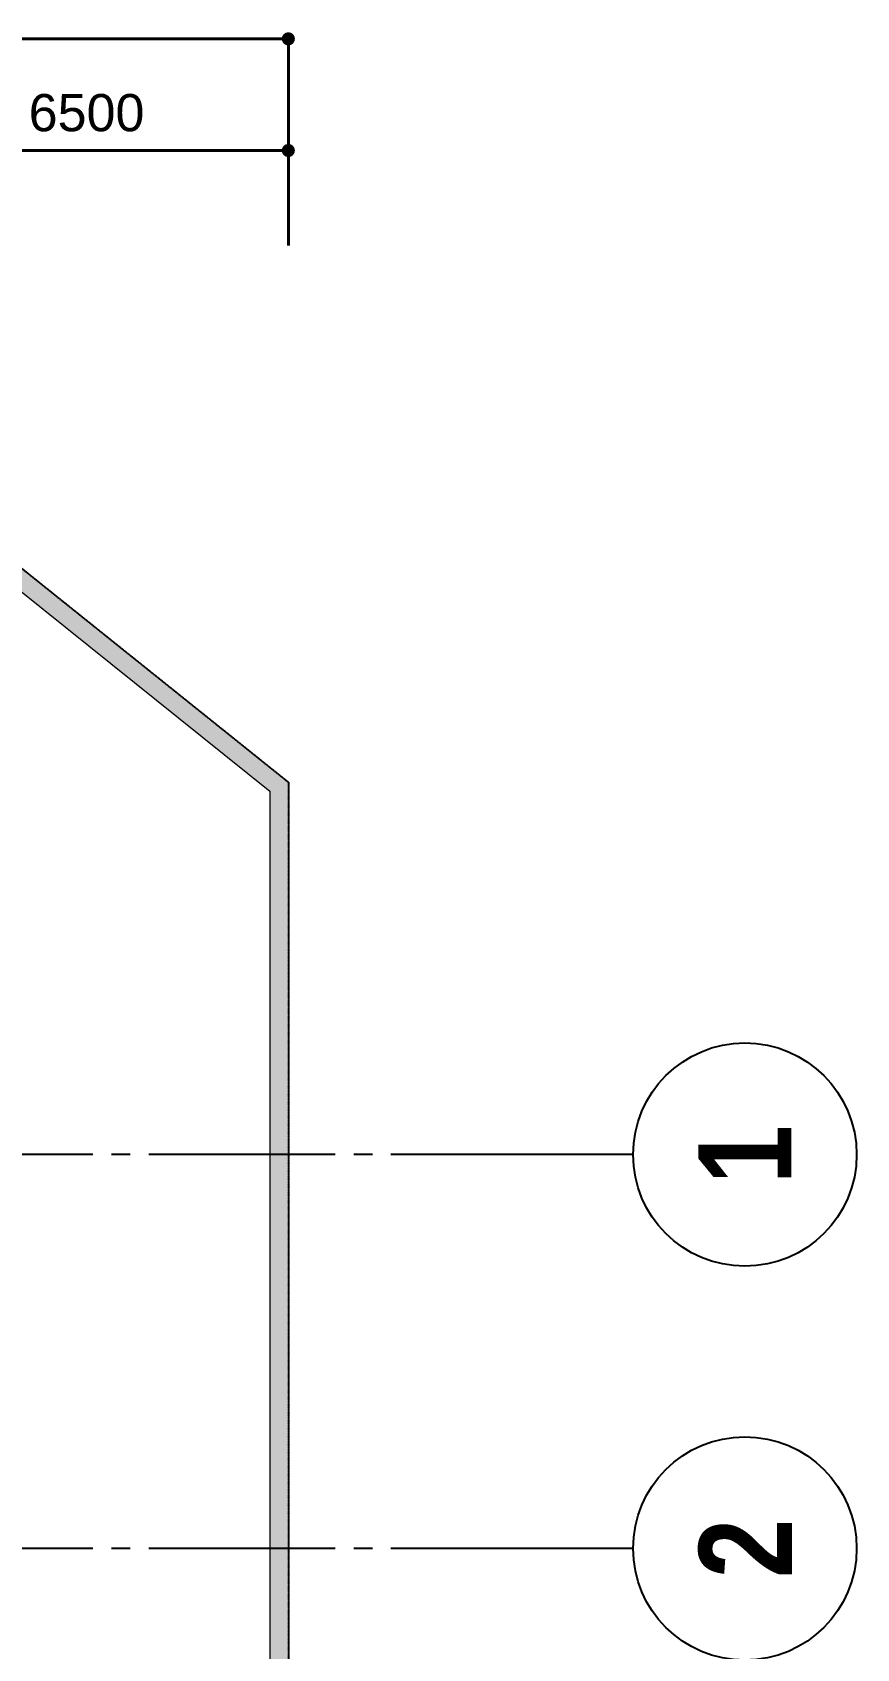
# Model space of a CAD drawing. Header units: millimetres. Extents: x -3973692 to -2843767, y 592734 to 838475.
# Drawn here: x -3646568 to -3633292, y 754266 to 780323 of the extents above; entities that cross this region are included whole.
import ezdxf
from ezdxf.enums import TextEntityAlignment as Align

# ---------------------------------------------------------------- set-up
doc = ezdxf.new("R2010")
doc.units = ezdxf.units.MM
doc.header["$MEASUREMENT"] = 0
doc.header["$PDMODE"] = 3
doc.header["$PDSIZE"] = -20
for name, pattern in [('CHG_XX_Cot_Ham 1$0$MB_Luoi truc$0$HTT Hidden 21', [3, 2, -1]), ('CHG_XX_Luoi truc$0$MB_Luoi truc$0$Center101', [13, 10, -1, 1, -1]), ('DIVIDE2', [15.875, 6.35, -3.175, 0, -3.175, 0, -3.175])]:
    doc.linetypes.add(name, pattern=pattern)
doc.layers.get('0').update_dxf_attribs({"lineweight": 9})
doc.layers.get('Defpoints').update_dxf_attribs({"color": 10, "lineweight": 0})
for name, color, linetype, lineweight in [("'S_General_Divide_3 Intermediate", 3, 'DIVIDE2', 40), ('CHG_XX_Cot_Ham 1$0$Ap0302_PC', 150, 'Continuous', 9), ('CHG_XX_Cot_Ham 1$0$Ap0311_H', 8, 'Continuous', 15), ('CHG_XX_Cot_Ham 1$0$MB_Luoi truc$0$Dim 300', 1, 'Continuous', 5)]:
    doc.layers.add(name, color=color, linetype=linetype, lineweight=lineweight)
for name, color, linetype in [('CHG_XX_Cot_Ham 1$0$MB_Cot ham$0$Concrete Line', 6, 'Continuous'), ('CHG_XX_Cot_Ham 1$0$mb_cot tang 1-3$0$Concrete Line', 6, 'Continuous'), ('CHG_XX_Luoi truc$0$Grid', 34, 'Continuous'), ('CHG_XX_Luoi truc$0$Grid Line', 251, 'CHG_XX_Luoi truc$0$MB_Luoi truc$0$Center101')]:
    doc.layers.add(name, color=color, linetype=linetype)
doc.styles.add('CHG_XX_Cot_Ham 1$0$MB_Luoi truc$0$Arial_C', font='arial.ttf')
doc.styles.add('CHG_XX_Luoi truc$0$MB_Luoi truc$0$Grid A-F$0$VNI-HelveCB', font='')
doc.styles.get('CHG_XX_Luoi truc$0$MB_Luoi truc$0$Grid A-F$0$VNI-HelveCB').set_extended_font_data('VNI-Helve-Condense', bold=True)
doc.dimstyles.new('CHG_XX_Cot_Ham 1$0$MB_Luoi truc$0$Dim 300 (A1-A2)', dxfattribs={"dimscale": 300, "dimtxt": 2, "dimasz": 0.7, "dimexe": 0, "dimexo": 1, "dimgap": 1, "dimtad": 1, "dimdec": 0, "dimzin": 12, "dimdsep": 46, "dimtxsty": 'CHG_XX_Cot_Ham 1$0$MB_Luoi truc$0$Arial_C', "dimblk": 'CHG_XX_Cot_Ham 1$0$MB_Luoi truc$0$_Dot', "dimcen": 1, "dimclrd": 256, "dimclre": 256, "dimclrt": 3, "dimadec": 0, "dimazin": 0, "dimtfac": 1, "dimtdec": 0, "dimtix": 1, "dimtmove": 2, "dimatfit": 3, "dimldrblk": 'CHG_XX_Cot_Ham 1$0$MB_Luoi truc$0$HTT Arrow 30', "dimfxl": 1, "dimtolj": 1, "dimtzin": 0, "dimarcsym": 0})

# ---------------------------------------------------------------- blocks, each defined once
blk = doc.blocks.new('*U2843')
at = {"layer": 'CHG_XX_Luoi truc$0$Grid', "lineweight": -2}
blk.add_line((0, -3), (0, 0), dxfattribs=at)
blk.add_circle((0, -9), 6, dxfattribs=at)
at = {"layer": 'CHG_XX_Luoi truc$0$Grid Line'}
blk.add_line((0, 0), (0, 438), dxfattribs=at)
at = {"layer": 'CHG_XX_Luoi truc$0$Grid', "lineweight": -2, "style": 'CHG_XX_Luoi truc$0$MB_Luoi truc$0$Grid A-F$0$VNI-HelveCB'}
for tag, p in [('GRIDSUB', (0, 447)), ('GRID', (0, -9))]:
    blk.add_attdef(tag, text='', height=5, dxfattribs=at).set_placement(p, align=Align.MIDDLE)
blk = doc.blocks.new('CHG_XX_Luoi truc')
at = {"layer": 'CHG_XX_Luoi truc$0$Grid'}
ref = blk.add_blockref('*U2843', (110703, 152250), dxfattribs=dict(at, xscale=300.0000000000013, yscale=300.0000000000013, zscale=300.0000000000013, rotation=90))
ref.add_attrib('GRID', '1', dxfattribs={"lineweight": -2, "height": 1500, "rotation": 90, "style": 'CHG_XX_Luoi truc$0$MB_Luoi truc$0$Grid A-F$0$VNI-HelveCB'}).set_placement((113403, 152250), align=Align.MIDDLE)
ref = blk.add_blockref('*U2843', (110703, 145900), dxfattribs=dict(at, xscale=300.0000000000013, yscale=300.0000000000013, zscale=300.0000000000013, rotation=90))
ref.add_attrib('GRID', '2', dxfattribs={"lineweight": -2, "height": 1500, "rotation": 90, "style": 'CHG_XX_Luoi truc$0$MB_Luoi truc$0$Grid A-F$0$VNI-HelveCB'}).set_placement((113403, 145900), align=Align.MIDDLE)
blk = doc.blocks.new('CHG_XX_Cot_Ham 1$0$MB_Luoi truc$0$_Dot')
at = {"color": 0, "linetype": 'ByBlock', "lineweight": -2}
blk.add_line((-0.5, 0), (-1, 0), dxfattribs=at)
at = {"color": 0, "linetype": 'ByBlock', "const_width": 0.5}
blk.add_lwpolyline([(-0.25, 0, 1), (0.25, 0, 1)], format="xyb", close=True, dxfattribs=at)
blk = doc.blocks.new('*D2883')
at = {"layer": 'CHG_XX_Cot_Ham 1$0$MB_Luoi truc$0$Dim 300', "lineweight": -2, "transparency": 16777216}
for p, q in [((99550, 166908), (99550, 168437)), ((99760, 168437), (105840, 168437)), ((106050, 166908), (106050, 168437))]:
    blk.add_line(p, q, dxfattribs=at)
at = {"layer": 'Defpoints', "color": 0, "transparency": 16777216}
for p in [(106050, 168437), (99550, 166608), (106050, 166608)]:
    blk.add_point(p, dxfattribs=at)
at = {"layer": 'CHG_XX_Cot_Ham 1$0$MB_Luoi truc$0$Dim 300', "lineweight": -2, "transparency": 16777216, "xscale": 210, "yscale": 210, "zscale": 210, "rotation": 180}
blk.add_blockref('CHG_XX_Cot_Ham 1$0$MB_Luoi truc$0$_Dot', (99550, 168437), dxfattribs=at)
at = {"layer": 'CHG_XX_Cot_Ham 1$0$MB_Luoi truc$0$Dim 300', "lineweight": -2, "transparency": 16777216, "xscale": 210, "yscale": 210, "zscale": 210}
blk.add_blockref('CHG_XX_Cot_Ham 1$0$MB_Luoi truc$0$_Dot', (106050, 168437), dxfattribs=at)
at = {"layer": 'CHG_XX_Cot_Ham 1$0$MB_Luoi truc$0$Dim 300', "color": 3, "transparency": 16777216, "insert": (102800, 169043), "char_height": 600, "attachment_point": 5, "style": 'CHG_XX_Cot_Ham 1$0$MB_Luoi truc$0$Arial_C'}
blk.add_mtext('\\A1;6500', dxfattribs=at)
blk = doc.blocks.new('CHG_XX_Cot_Ham 1$0$MB_Luoi truc$0$HTT Arrow 30')
blk.add_hatch(color=256).paths.add_polyline_path([(-2.5, 0.375), (-2.5, -0.375), (0, 0)])
at = {"color": 0, "linetype": 'ByBlock', "lineweight": -2}
for p, q in [((0, 0), (-2.5, 0.375)), ((-2.5, -0.375), (-2.5, 0.375)), ((0, 0), (-2.5, -0.375))]:
    blk.add_line(p, q, dxfattribs=at)
blk = doc.blocks.new('*D2884')
at = {"layer": 'CHG_XX_Cot_Ham 1$0$MB_Luoi truc$0$Dim 300', "lineweight": -2, "transparency": 16777216}
for p, q in [((-10900, 166908), (-10900, 170237)), ((105840, 170237), (-10690, 170237)), ((106050, 166908), (106050, 170237))]:
    blk.add_line(p, q, dxfattribs=at)
at = {"layer": 'Defpoints', "color": 0, "transparency": 16777216}
for p in [(-10900, 170237), (-10900, 166608), (106050, 166608)]:
    blk.add_point(p, dxfattribs=at)
at = {"layer": 'CHG_XX_Cot_Ham 1$0$MB_Luoi truc$0$Dim 300', "lineweight": -2, "transparency": 16777216, "xscale": 210, "yscale": 210, "zscale": 210, "rotation": 180}
blk.add_blockref('CHG_XX_Cot_Ham 1$0$MB_Luoi truc$0$_Dot', (-10900, 170237), dxfattribs=at)
at = {"layer": 'CHG_XX_Cot_Ham 1$0$MB_Luoi truc$0$Dim 300', "lineweight": -2, "transparency": 16777216, "xscale": 210, "yscale": 210, "zscale": 210}
blk.add_blockref('CHG_XX_Cot_Ham 1$0$MB_Luoi truc$0$_Dot', (106050, 170237), dxfattribs=at)
at = {"layer": 'CHG_XX_Cot_Ham 1$0$MB_Luoi truc$0$Dim 300', "color": 3, "transparency": 16777216, "insert": (47575, 170843), "char_height": 600, "attachment_point": 5, "style": 'CHG_XX_Cot_Ham 1$0$MB_Luoi truc$0$Arial_C'}
blk.add_mtext('\\A1;116950', dxfattribs=at)
blk = doc.blocks.new('CHG_XX_Cot_Ham 1')
at = {"layer": 'CHG_XX_Cot_Ham 1$0$Ap0311_H'}
h = blk.add_hatch(color=256, dxfattribs=at)
h.dxf.hatch_style = 1
h.paths.add_polyline_path([(99639.2, 163400), (-10900, 163400), (-10900, 85450), (-300, 85450), (-300, 84050), (32350, 84050), (32350, -9000), (103575.5, -9000), (106050, -6022), (106050, 158254.3)])
h.paths.add_polyline_path([(99533.7, 163100), (105750, 158110.4), (105750, 90450), (105650, 90450), (105650, 90450), (105750, 90450), (105750, 13850), (105750, 13825.9), (105750, -5913.6), (103434.7, -8700), (93600, -8700), (32650, -8700), (32650, 84350), (0, 84350), (0, 85750), (-10600, 85750), (-10600, 163100), (93600, 163100)], flags=16)
at = {"layer": 'CHG_XX_Cot_Ham 1$0$Ap0302_PC'}
blk.add_lwpolyline([(32350, 84050), (-300, 84050), (-300, 85450), (-10900, 85450), (-10900, 163400), (99639.2, 163400), (106050, 158254.3), (106050, -6022), (103575.5, -9000), (32350, -9000)], close=True, dxfattribs=at)
blk.add_lwpolyline([(105750, 90444), (105750, -5913.6), (103434.7, -8700), (32650, -8700), (32650, 84350), (0, 84350), (0, 85750), (-10600, 85750), (-10600, 163100), (99533.7, 163100), (105750, 158110.4), (105750, 127475.9)], dxfattribs=at)
at = {"layer": 'CHG_XX_Cot_Ham 1$0$MB_Cot ham$0$Concrete Line', "linetype": 'CHG_XX_Cot_Ham 1$0$MB_Luoi truc$0$HTT Hidden 21'}
blk.add_lwpolyline([(99639.2, 163400), (106050, 158254.3), (106050, -6022), (103575.5, -9000), (32350, -9000), (32350, 84050), (-300, 84050), (-300, 85450), (-10900, 85450), (-10900, 163400)], close=True, dxfattribs=at)
at = {"layer": 'CHG_XX_Cot_Ham 1$0$mb_cot tang 1-3$0$Concrete Line'}
blk.add_blockref('CHG_XX_Luoi truc', (0, 0), dxfattribs=at)
at = {"layer": 'CHG_XX_Cot_Ham 1$0$MB_Luoi truc$0$Dim 300'}
for base, p1, p2, picture, middle in [((-10900, 170237), (106050, 166608.3), (-10900, 166608.3), '*D2884', (47575, 170843.4)), ((106050, 168437), (99550, 166608.3), (106050, 166608.3), '*D2883', (102800, 169043.4))]:
    dim = blk.add_linear_dim(base=base, p1=p1, p2=p2, dimstyle='CHG_XX_Cot_Ham 1$0$MB_Luoi truc$0$Dim 300 (A1-A2)', dxfattribs=at)
    dim.commit()
    dim.dimension.update_dxf_attribs({"geometry": picture, "text_midpoint": middle})

msp = doc.modelspace()

# ---------------------------------------------------------------- block references
at = {"layer": "'S_General_Divide_3 Intermediate"}
msp.add_blockref('CHG_XX_Cot_Ham 1', (-3748495.2, 609981), dxfattribs=at)

doc.saveas('drawing.dxf')
